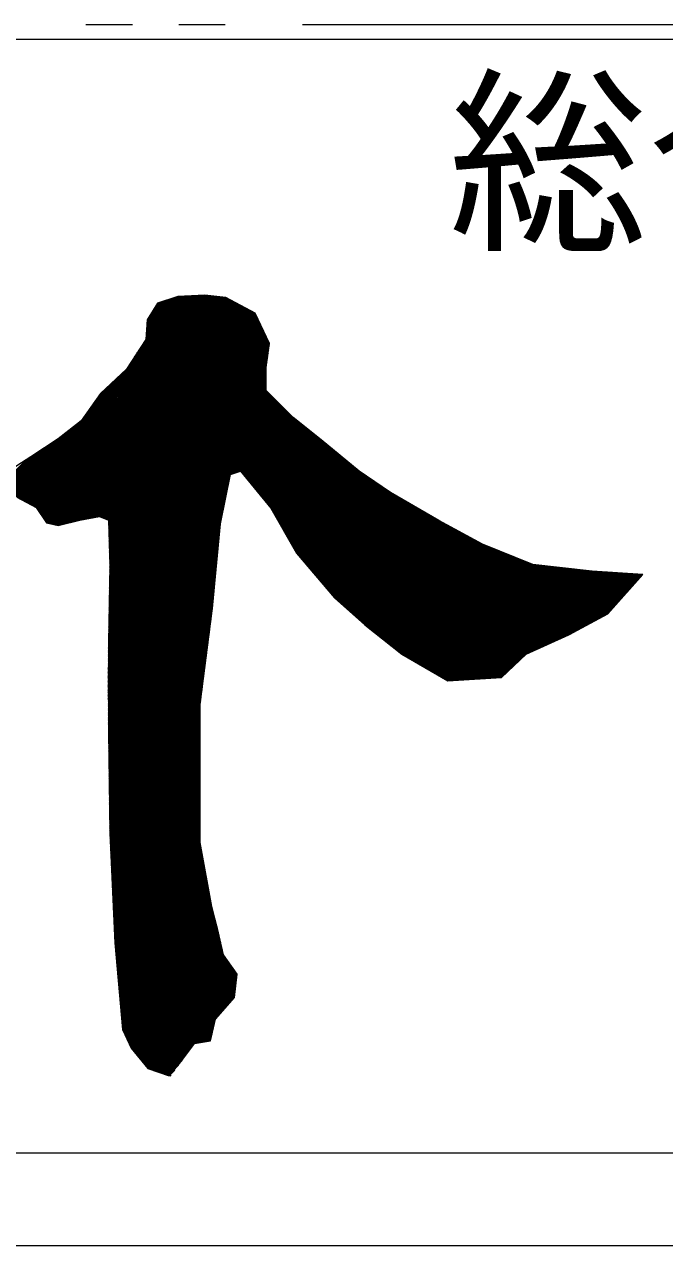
# Model space of a CAD drawing. Units: millimetres at full size. Extents: x -22551 to 92397, y -19340 to 14894.
# Drawn here: x 78300 to 78880, y -19340 to -18235 of the extents above; entities that cross this region are included whole.
import ezdxf
from ezdxf.enums import TextEntityAlignment as Align

# ---------------------------------------------------------------- set-up
doc = ezdxf.new("R2010")
doc.units = ezdxf.units.MM
doc.header["$LTSCALE"] = 70
doc.linetypes.add('DOUBLE_CHAIN1', pattern=[8.8, 5, -1, 0.6, -0.6, 0.6, -1])
doc.layers.add('2-0_通芯', color=7, linetype='Continuous', lineweight=15)
doc.layers.add('8-0_9-1', color=7, linetype='Continuous', lineweight=15)
doc.styles.add('ＭＳ 明朝', font='')
doc.styles.get('ＭＳ 明朝').set_extended_font_data('MS Mincho')

msp = doc.modelspace()

# ---------------------------------------------------------------- linework, layer by layer
at = {"layer": '2-0_通芯', "linetype": 'DOUBLE_CHAIN1'}
msp.add_line((75471.52, -18235.23), (92121.52, -18235.23), dxfattribs=at)
at = {"layer": '8-0_9-1'}
for p, q in [((44756.56, -18248.46), (92312.86, -18248.46)), ((78285.25, -18660.69), (78465.33, -18480.61)), ((78286.14, -18660.96), (78466.38, -18480.72)), ((78287.03, -18661.23), (78467.43, -18480.83)), ((78287.92, -18661.5), (78468.49, -18480.94)), ((78288.82, -18661.77), (78469.54, -18481.05)), ((78289.71, -18662.04), (78470.59, -18481.16)), ((78290.6, -18662.32), (78471.64, -18481.27)), ((78291.49, -18662.59), (78472.7, -18481.38)), ((78292.39, -18662.86), (78473.75, -18481.49)), ((78293.2, -18663.21), (78474.8, -18481.6)), ((78293.96, -18663.61), (78475.86, -18481.72)), ((78294.72, -18664.02), (78476.91, -18481.83)), ((78295.48, -18664.42), (78477.96, -18481.94)), ((78296.24, -18664.83), (78479.02, -18482.05)), ((78297, -18665.23), (78480.07, -18482.16)), ((78297.76, -18665.64), (78481.12, -18482.27)), ((78298.52, -18666.04), (78482.18, -18482.38)), ((78299.28, -18666.45), (78482.98, -18482.74)), ((78300.04, -18666.85), (78483.74, -18483.15)), ((78300.79, -18667.26), (78484.49, -18483.56)), ((78301.55, -18667.66), (78485.25, -18483.97)), ((78302.31, -18668.07), (78486.01, -18484.37)), ((78303.07, -18668.47), (78486.76, -18484.78)), ((78303.83, -18668.88), (78487.52, -18485.19)), ((78304.59, -18669.28), (78488.28, -18485.6)), ((78305.35, -18669.69), (78489.03, -18486)), ((78306.11, -18670.09), (78489.79, -18486.41)), ((78306.87, -18670.5), (78490.55, -18486.82)), ((78307.63, -18670.9), (78491.3, -18487.23)), ((78308.39, -18671.31), (78492.06, -18487.63)), ((78309.15, -18671.71), (78492.82, -18488.04)), ((78309.91, -18672.12), (78493.57, -18488.45)), ((78310.53, -18672.65), (78494.33, -18488.86)), ((78311, -18673.35), (78495.09, -18489.26)), ((78311.46, -18674.05), (78495.84, -18489.67)), ((78311.93, -18674.75), (78496.6, -18490.08)), ((78312.39, -18675.45), (78497.36, -18490.49)), ((78352.38, -18592.39), (78464.27, -18480.5)), ((78355.29, -18588.31), (78463.22, -18480.38)), ((78358.2, -18584.24), (78462.03, -18480.41)), ((78361.11, -18580.16), (78460.81, -18480.46)), ((78364.02, -18576.09), (78459.6, -18480.51)), ((78392.99, -18545.95), (78458.38, -18480.56)), ((78395.18, -18542.61), (78457.17, -18480.61)), ((78397.36, -18539.26), (78455.95, -18480.66)), ((78399.54, -18535.91), (78454.74, -18480.71)), ((78401.72, -18532.57), (78453.52, -18480.76)), ((78403.91, -18529.22), (78452.31, -18480.82)), ((78406.09, -18525.87), (78451.1, -18480.87)), ((78408.27, -18522.52), (78449.88, -18480.92)), ((78409.78, -18519.85), (78448.67, -18480.97)), ((78409.87, -18518.6), (78447.45, -18481.02)), ((78409.95, -18517.35), (78446.24, -18481.07)), ((78410.03, -18516.11), (78445.02, -18481.12)), ((78410.12, -18514.86), (78443.81, -18481.17)), ((78410.2, -18513.61), (78442.59, -18481.22)), ((78410.28, -18512.37), (78441.38, -18481.27)), ((78410.37, -18511.12), (78440.16, -18481.32)), ((78410.45, -18509.87), (78438.95, -18481.37)), ((78410.53, -18508.62), (78437.31, -18481.85)), ((78410.62, -18507.38), (78435.57, -18482.42)), ((78410.7, -18506.13), (78433.83, -18483)), ((78410.78, -18504.88), (78432.09, -18483.58)), ((78410.87, -18503.63), (78430.34, -18484.16)), ((78411.4, -18501.94), (78428.6, -18484.73)), ((78413.26, -18498.91), (78426.86, -18485.31)), ((78415.12, -18495.89), (78425.12, -18485.89)), ((78416.98, -18492.86), (78423.38, -18486.47)), ((78418.85, -18489.83), (78421.63, -18487.04)), ((78312.86, -18676.15), (78498.11, -18490.89)), ((78313.32, -18676.85), (78498.87, -18491.3)), ((78313.79, -18677.54), (78499.63, -18491.71)), ((78314.26, -18678.24), (78500.38, -18492.12)), ((78314.72, -18678.94), (78501.14, -18492.52)), ((78315.19, -18679.64), (78501.9, -18492.93)), ((78315.65, -18680.34), (78502.65, -18493.34)), ((78316.12, -18681.04), (78503.41, -18493.75)), ((78316.58, -18681.74), (78504.17, -18494.15)), ((78317.05, -18682.43), (78504.92, -18494.56)), ((78317.52, -18683.13), (78505.68, -18494.97)), ((78317.98, -18683.83), (78506.44, -18495.38)), ((78318.45, -18684.53), (78507.19, -18495.78)), ((78318.91, -18685.23), (78507.95, -18496.19)), ((78319.38, -18685.93), (78508.71, -18496.6)), ((78320.02, -18686.45), (78509.09, -18497.38)), ((78320.97, -18686.66), (78509.47, -18498.16)), ((78321.92, -18686.87), (78509.85, -18498.95)), ((78322.88, -18687.08), (78510.23, -18499.74)), ((78323.83, -18687.3), (78510.6, -18500.52)), ((78324.78, -18687.51), (78510.98, -18501.31)), ((78325.73, -18687.72), (78511.36, -18502.09)), ((78326.69, -18687.93), (78511.74, -18502.88)), ((78327.64, -18688.14), (78512.12, -18503.66)), ((78328.59, -18688.35), (78512.5, -18504.45)), ((78329.54, -18688.57), (78512.87, -18505.24)), ((78330.67, -18688.6), (78513.25, -18506.02)), ((78332.19, -18688.25), (78513.63, -18506.81)), ((78333.72, -18687.89), (78514.01, -18507.59)), ((78335.24, -18687.53), (78514.39, -18508.38)), ((78336.76, -18687.17), (78514.77, -18509.17)), ((78338.28, -18686.81), (78515.14, -18509.95)), ((78339.81, -18686.45), (78515.52, -18510.74)), ((78341.33, -18686.1), (78515.9, -18511.52)), ((78342.85, -18685.74), (78516.28, -18512.31)), ((78344.37, -18685.38), (78516.66, -18513.09)), ((78345.9, -18685.02), (78517.04, -18513.88)), ((78347.42, -18684.66), (78517.42, -18514.67)), ((78348.94, -18684.3), (78517.79, -18515.45)), ((78350.45, -18683.96), (78518.17, -18516.24)), ((78351.9, -18683.67), (78518.55, -18517.02)), ((78353.36, -18683.38), (78518.93, -18517.81)), ((78354.81, -18683.09), (78519.31, -18518.59)), ((78356.27, -18682.8), (78519.69, -18519.38)), ((78357.72, -18682.51), (78520.06, -18520.17)), ((78359.18, -18682.22), (78520.44, -18520.95)), ((78360.63, -18681.93), (78520.82, -18521.74)), ((78362.09, -18681.63), (78521.2, -18522.52)), ((78363.54, -18681.34), (78521.58, -18523.31)), ((78365, -18681.05), (78521.89, -18524.17)), ((78366.45, -18680.76), (78521.69, -18525.52)), ((78367.79, -18680.59), (78521.5, -18526.88)), ((78368.61, -18680.94), (78521.3, -18528.24)), ((78369.42, -18681.29), (78521.11, -18529.6)), ((78370.24, -18681.64), (78520.91, -18530.96)), ((78371.05, -18681.99), (78520.72, -18532.32)), ((78371.87, -18682.33), (78520.53, -18533.67)), ((78372.68, -18682.68), (78520.33, -18535.03)), ((78373.5, -18683.03), (78520.14, -18536.39)), ((78374.31, -18683.38), (78519.94, -18537.75)), ((78375.13, -18683.73), (78519.75, -18539.11)), ((78375.84, -18684.19), (78519.56, -18540.46)), ((78375.87, -18685.32), (78519.36, -18541.82)), ((78375.9, -18686.45), (78519.17, -18543.18)), ((78375.93, -18687.58), (78518.97, -18544.54)), ((78366.93, -18572.01), (78383.84, -18555.1)), ((78375.96, -18688.71), (78518.86, -18545.81)), ((78376, -18689.85), (78518.86, -18546.98)), ((78376.03, -18690.98), (78518.86, -18548.14)), ((78376.06, -18692.11), (78518.86, -18549.31)), ((78376.09, -18693.24), (78518.86, -18550.47)), ((78376.13, -18694.37), (78518.86, -18551.63)), ((78376.16, -18695.51), (78518.86, -18552.8)), ((78376.19, -18696.64), (78518.86, -18553.96)), ((78376.22, -18697.77), (78518.86, -18555.13)), ((78376.26, -18698.9), (78518.86, -18556.29)), ((78376.29, -18700.03), (78518.86, -18557.46)), ((78376.32, -18701.16), (78518.86, -18558.62)), ((78376.35, -18702.3), (78518.86, -18559.78)), ((78376.38, -18703.43), (78518.86, -18560.95)), ((78376.42, -18704.56), (78518.86, -18562.11)), ((78376.45, -18705.69), (78518.86, -18563.28)), ((78376.48, -18706.82), (78518.86, -18564.44)), ((78376.51, -18707.95), (78518.86, -18565.6)), ((78376.55, -18709.09), (78518.94, -18566.69)), ((78376.58, -18710.22), (78519.52, -18567.27)), ((78376.61, -18711.35), (78520.11, -18567.86)), ((78376.64, -18712.48), (78520.69, -18568.44)), ((78376.68, -18713.61), (78521.27, -18569.02)), ((78376.71, -18714.75), (78521.85, -18569.6)), ((78376.74, -18715.88), (78522.43, -18570.18)), ((78376.77, -18717.01), (78523.02, -18570.77)), ((78376.81, -18718.14), (78523.6, -18571.35)), ((78376.84, -18719.27), (78524.18, -18571.93)), ((78376.87, -18720.41), (78524.76, -18572.51)), ((78376.88, -18732.03), (78530.58, -18578.33)), ((78376.9, -18721.54), (78525.34, -18573.1)), ((78376.9, -18730.85), (78530, -18577.75)), ((78376.92, -18729.67), (78529.42, -18577.17)), ((78376.93, -18722.67), (78525.93, -18573.68)), ((78376.94, -18728.48), (78528.84, -18576.59)), ((78376.96, -18727.3), (78528.25, -18576.01)), ((78376.97, -18723.8), (78526.51, -18574.26)), ((78376.98, -18726.11), (78527.67, -18575.42)), ((78377, -18724.93), (78527.09, -18574.84)), ((78376.55, -18752.16), (78540.48, -18588.23)), ((78376.57, -18750.98), (78539.9, -18587.65)), ((78376.59, -18749.79), (78539.31, -18587.07)), ((78376.61, -18748.61), (78538.73, -18586.48)), ((78376.63, -18747.42), (78538.15, -18585.9)), ((78376.65, -18746.24), (78537.57, -18585.32)), ((78376.67, -18745.06), (78536.99, -18584.74)), ((78376.69, -18743.87), (78536.4, -18584.16)), ((78376.71, -18742.69), (78535.82, -18583.57)), ((78376.73, -18741.51), (78535.24, -18582.99)), ((78376.74, -18740.32), (78534.66, -18582.41)), ((78376.76, -18739.14), (78534.08, -18581.83)), ((78376.78, -18737.95), (78533.49, -18581.24)), ((78376.8, -18736.77), (78532.91, -18580.66)), ((78376.82, -18735.59), (78532.33, -18580.08)), ((78376.84, -18734.4), (78531.75, -18579.5)), ((78376.86, -18733.22), (78531.16, -18578.92)), ((78487.53, -18642.34), (78541.06, -18588.81)), ((78489.28, -18641.76), (78541.64, -18589.39)), ((78283.46, -18660.14), (78344.01, -18599.59)), ((78284.35, -18660.41), (78349.25, -18595.52)), ((78491.03, -18641.17), (78542.22, -18589.98)), ((78492.77, -18640.59), (78542.81, -18590.56)), ((78494.52, -18640.01), (78543.41, -18591.12)), ((78495.75, -18639.94), (78544.05, -18591.64)), ((78496.27, -18640.58), (78544.7, -18592.16)), ((78496.8, -18641.23), (78545.35, -18592.67)), ((78497.32, -18641.87), (78545.99, -18593.19)), ((78497.84, -18642.51), (78546.64, -18593.71)), ((78498.37, -18643.15), (78547.29, -18594.23)), ((78498.89, -18643.79), (78547.94, -18594.74)), ((78499.42, -18644.43), (78548.58, -18595.26)), ((78499.94, -18645.07), (78549.23, -18595.78)), ((78500.46, -18645.71), (78549.88, -18596.3)), ((78500.99, -18646.35), (78550.52, -18596.81)), ((78501.51, -18646.99), (78551.17, -18597.33)), ((78502.04, -18647.63), (78551.82, -18597.85)), ((78502.56, -18648.27), (78552.46, -18598.37)), ((78503.08, -18648.91), (78553.11, -18598.88)), ((78503.61, -18649.55), (78553.76, -18599.4)), ((78504.13, -18650.19), (78554.4, -18599.92)), ((78504.65, -18650.83), (78555.05, -18600.43)), ((78505.18, -18651.47), (78555.7, -18600.95)), ((78280.78, -18659.33), (78328.93, -18611.18)), ((78281.68, -18659.6), (78333.54, -18607.74)), ((78282.57, -18659.87), (78338.77, -18603.67)), ((78505.7, -18652.11), (78556.34, -18601.47)), ((78506.23, -18652.75), (78556.99, -18601.99)), ((78506.75, -18653.39), (78557.64, -18602.5)), ((78507.27, -18654.03), (78558.28, -18603.02)), ((78507.8, -18654.67), (78558.93, -18603.54)), ((78508.32, -18655.31), (78559.58, -18604.06)), ((78508.85, -18655.95), (78560.22, -18604.57)), ((78509.37, -18656.59), (78560.87, -18605.09)), ((78509.89, -18657.23), (78561.52, -18605.61)), ((78510.42, -18657.87), (78562.16, -18606.13)), ((78510.94, -18658.51), (78562.81, -18606.64)), ((78511.46, -18659.15), (78563.46, -18607.16)), ((78511.99, -18659.79), (78564.1, -18607.68)), ((78512.51, -18660.43), (78564.75, -18608.2)), ((78513.04, -18661.07), (78565.4, -18608.71)), ((78513.56, -18661.71), (78566.04, -18609.23)), ((78514.08, -18662.36), (78566.69, -18609.75)), ((78514.61, -18663), (78567.34, -18610.27)), ((78515.13, -18663.64), (78567.98, -18610.78)), ((78515.66, -18664.28), (78568.63, -18611.3)), ((78516.18, -18664.92), (78569.27, -18611.83)), ((78276.32, -18657.97), (78311.47, -18622.82)), ((78277.21, -18658.24), (78314.96, -18620.49)), ((78278.11, -18658.51), (78318.46, -18618.16)), ((78279, -18658.78), (78321.95, -18615.83)), ((78279.89, -18659.06), (78325.44, -18613.51)), ((78516.7, -18665.56), (78569.91, -18612.35)), ((78517.23, -18666.2), (78570.55, -18612.88)), ((78517.75, -18666.84), (78571.18, -18613.4)), ((78518.28, -18667.48), (78571.82, -18613.93)), ((78518.8, -18668.12), (78572.46, -18614.46)), ((78519.32, -18668.76), (78573.1, -18614.98)), ((78519.85, -18669.4), (78573.74, -18615.51)), ((78520.37, -18670.04), (78574.38, -18616.03)), ((78520.89, -18670.68), (78575.02, -18616.56)), ((78521.42, -18671.32), (78575.65, -18617.08)), ((78521.94, -18671.96), (78576.29, -18617.61)), ((78522.47, -18672.6), (78576.93, -18618.14)), ((78522.98, -18673.25), (78577.57, -18618.66)), ((78523.4, -18673.99), (78578.21, -18619.19)), ((78523.83, -18674.73), (78578.85, -18619.71)), ((78524.25, -18675.47), (78579.48, -18620.24)), ((78524.68, -18676.21), (78580.12, -18620.76)), ((78525.1, -18676.95), (78580.76, -18621.29)), ((78525.53, -18677.69), (78581.4, -18621.82)), ((78525.95, -18678.43), (78582.04, -18622.34)), ((78526.38, -18679.17), (78582.68, -18622.87)), ((78273.64, -18657.15), (78301.43, -18629.36)), ((78274.54, -18657.43), (78304.59, -18627.37)), ((78275.43, -18657.7), (78307.98, -18625.15)), ((78526.8, -18679.91), (78583.31, -18623.39)), ((78527.23, -18680.64), (78583.95, -18623.92)), ((78527.65, -18681.38), (78584.59, -18624.45)), ((78528.08, -18682.12), (78585.23, -18624.97)), ((78528.5, -18682.86), (78585.87, -18625.5)), ((78528.93, -18683.6), (78586.51, -18626.02)), ((78529.35, -18684.34), (78587.15, -18626.55)), ((78529.78, -18685.08), (78587.78, -18627.07)), ((78530.2, -18685.82), (78588.42, -18627.6)), ((78530.63, -18686.56), (78589.06, -18628.13)), ((78531.05, -18687.3), (78589.7, -18628.65)), ((78531.48, -18688.04), (78590.34, -18629.18)), ((78531.9, -18688.78), (78590.98, -18629.7)), ((78532.33, -18689.51), (78591.61, -18630.23)), ((78532.75, -18690.25), (78592.25, -18630.75)), ((78533.18, -18690.99), (78592.89, -18631.28)), ((78533.6, -18691.73), (78593.53, -18631.81)), ((78534.03, -18692.47), (78594.17, -18632.33)), ((78534.45, -18693.21), (78594.81, -18632.86)), ((78534.88, -18693.95), (78595.44, -18633.38)), ((78535.3, -18694.69), (78596.08, -18633.91)), ((78376.51, -18754.53), (78485.9, -18645.14)), ((78376.53, -18753.34), (78486.2, -18643.67)), ((78535.73, -18695.43), (78596.72, -18634.43)), ((78536.15, -18696.17), (78597.36, -18634.96)), ((78536.58, -18696.91), (78598, -18635.49)), ((78537, -18697.65), (78598.64, -18636.01)), ((78537.43, -18698.38), (78599.28, -18636.54)), ((78537.85, -18699.12), (78599.91, -18637.06)), ((78538.28, -18699.86), (78600.55, -18637.59)), ((78538.7, -18700.6), (78601.19, -18638.11)), ((78539.13, -18701.34), (78601.83, -18638.64)), ((78539.55, -18702.08), (78602.47, -18639.17)), ((78539.98, -18702.82), (78603.11, -18639.69)), ((78540.4, -18703.56), (78603.8, -18640.16)), ((78540.83, -18704.3), (78604.49, -18640.63)), ((78541.25, -18705.04), (78605.19, -18641.1)), ((78541.68, -18705.78), (78605.88, -18641.57)), ((78542.1, -18706.52), (78606.58, -18642.04)), ((78542.53, -18707.25), (78607.27, -18642.51)), ((78542.95, -18707.99), (78607.96, -18642.98)), ((78543.38, -18708.73), (78608.66, -18643.46)), ((78543.8, -18709.47), (78609.35, -18643.93)), ((78544.23, -18710.21), (78610.04, -18644.4)), ((78544.65, -18710.95), (78610.74, -18644.87)), ((78376.37, -18762.82), (78483.8, -18655.38)), ((78376.39, -18761.63), (78484.1, -18653.92)), ((78376.41, -18760.45), (78484.4, -18652.45)), ((78376.43, -18759.26), (78484.7, -18650.99)), ((78376.45, -18758.08), (78485, -18649.53)), ((78376.47, -18756.9), (78485.3, -18648.06)), ((78376.49, -18755.71), (78485.6, -18646.6)), ((78545.08, -18711.69), (78611.43, -18645.34)), ((78545.5, -18712.43), (78612.12, -18645.81)), ((78545.93, -18713.17), (78612.82, -18646.28)), ((78546.38, -18713.88), (78613.51, -18646.75)), ((78546.91, -18714.51), (78614.2, -18647.22)), ((78547.45, -18715.14), (78614.9, -18647.69)), ((78547.98, -18715.77), (78615.59, -18648.16)), ((78548.52, -18716.4), (78616.29, -18648.63)), ((78549.05, -18717.03), (78616.98, -18649.1)), ((78549.59, -18717.66), (78617.67, -18649.57)), ((78550.12, -18718.29), (78618.37, -18650.04)), ((78550.66, -18718.92), (78619.06, -18650.51)), ((78551.19, -18719.55), (78619.75, -18650.99)), ((78551.73, -18720.18), (78620.45, -18651.46)), ((78552.26, -18720.81), (78621.14, -18651.93)), ((78552.8, -18721.43), (78621.83, -18652.4)), ((78553.33, -18722.06), (78622.53, -18652.87)), ((78553.87, -18722.69), (78623.22, -18653.34)), ((78554.4, -18723.32), (78623.91, -18653.81)), ((78554.94, -18723.95), (78624.61, -18654.28)), ((78555.47, -18724.58), (78625.3, -18654.75)), ((78556.01, -18725.21), (78626, -18655.22)), ((78556.54, -18725.84), (78626.69, -18655.69)), ((78557.08, -18726.47), (78627.38, -18656.16)), ((78376.21, -18772.29), (78481.41, -18667.09)), ((78376.23, -18771.1), (78481.71, -18665.63)), ((78376.25, -18769.92), (78482.01, -18664.16)), ((78376.27, -18768.74), (78482.31, -18662.7)), ((78376.29, -18767.55), (78482.61, -18661.24)), ((78376.31, -18766.37), (78482.91, -18659.77)), ((78376.33, -18765.18), (78483.21, -18658.31)), ((78376.35, -18764), (78483.51, -18656.85)), ((78557.61, -18727.1), (78628.08, -18656.63)), ((78558.15, -18727.73), (78628.77, -18657.1)), ((78558.68, -18728.36), (78629.46, -18657.57)), ((78559.22, -18728.99), (78630.16, -18658.04)), ((78559.75, -18729.62), (78630.85, -18658.51)), ((78560.28, -18730.24), (78631.55, -18658.98)), ((78560.82, -18730.87), (78632.28, -18659.41)), ((78561.35, -18731.5), (78633.02, -18659.84)), ((78561.89, -18732.13), (78633.76, -18660.27)), ((78562.42, -18732.76), (78634.49, -18660.69)), ((78562.96, -18733.39), (78635.23, -18661.12)), ((78563.49, -18734.02), (78635.96, -18661.55)), ((78564.03, -18734.65), (78636.7, -18661.98)), ((78564.56, -18735.28), (78637.44, -18662.41)), ((78565.1, -18735.91), (78638.17, -18662.83)), ((78565.63, -18736.54), (78638.91, -18663.26)), ((78566.17, -18737.17), (78639.64, -18663.69)), ((78566.7, -18737.8), (78640.38, -18664.12)), ((78567.24, -18738.43), (78641.12, -18664.55)), ((78567.77, -18739.05), (78641.85, -18664.97)), ((78568.31, -18739.68), (78642.59, -18665.4)), ((78568.84, -18740.31), (78643.33, -18665.83)), ((78569.38, -18740.94), (78644.06, -18666.26)), ((78569.91, -18741.57), (78644.8, -18666.69)), ((78570.45, -18742.2), (78645.53, -18667.11)), ((78376.07, -18780.57), (78479.31, -18677.33)), ((78376.09, -18779.39), (78479.61, -18675.87)), ((78376.11, -18778.21), (78479.91, -18674.41)), ((78376.13, -18777.02), (78480.21, -18672.94)), ((78376.15, -18775.84), (78480.51, -18671.48)), ((78376.17, -18774.65), (78480.81, -18670.02)), ((78376.19, -18773.47), (78481.11, -18668.55)), ((78570.98, -18742.83), (78646.27, -18667.54)), ((78571.52, -18743.46), (78647.01, -18667.97)), ((78572.05, -18744.09), (78647.74, -18668.4)), ((78572.59, -18744.72), (78648.48, -18668.83)), ((78573.12, -18745.35), (78649.21, -18669.25)), ((78573.66, -18745.98), (78649.95, -18669.68)), ((78574.19, -18746.61), (78650.69, -18670.11)), ((78574.73, -18747.24), (78651.42, -18670.54)), ((78575.26, -18747.86), (78652.16, -18670.97)), ((78575.8, -18748.49), (78652.9, -18671.4)), ((78576.33, -18749.12), (78653.63, -18671.82)), ((78576.87, -18749.75), (78654.37, -18672.25)), ((78577.4, -18750.38), (78655.1, -18672.68)), ((78577.94, -18751.01), (78655.84, -18673.11)), ((78578.47, -18751.64), (78656.58, -18673.54)), ((78579.01, -18752.27), (78657.31, -18673.96)), ((78579.54, -18752.9), (78658.05, -18674.39)), ((78580.08, -18753.53), (78658.78, -18674.82)), ((78580.61, -18754.16), (78659.52, -18675.25)), ((78581.2, -18754.73), (78660.26, -18675.68)), ((78581.82, -18755.28), (78660.99, -18676.1)), ((78582.44, -18755.82), (78661.73, -18676.53)), ((78583.05, -18756.37), (78662.47, -18676.96)), ((78583.67, -18756.92), (78663.2, -18677.39)), ((78584.29, -18757.47), (78663.94, -18677.82)), ((78584.9, -18758.02), (78664.67, -18678.24)), ((78375.92, -18790.05), (78477.13, -18688.84)), ((78375.94, -18788.86), (78477.24, -18687.55)), ((78375.96, -18787.68), (78477.52, -18686.12)), ((78375.98, -18786.49), (78477.82, -18684.65)), ((78376, -18785.31), (78478.12, -18683.19)), ((78376.01, -18784.13), (78478.42, -18681.73)), ((78376.03, -18782.94), (78478.72, -18680.26)), ((78376.05, -18781.76), (78479.01, -18678.8)), ((78585.52, -18758.56), (78665.41, -18678.67)), ((78586.13, -18759.11), (78666.15, -18679.1)), ((78586.75, -18759.66), (78666.88, -18679.53)), ((78587.37, -18760.21), (78667.62, -18679.96)), ((78587.98, -18760.75), (78668.36, -18680.38)), ((78588.6, -18761.3), (78669.09, -18680.81)), ((78589.22, -18761.85), (78669.83, -18681.24)), ((78589.83, -18762.4), (78670.56, -18681.67)), ((78590.45, -18762.95), (78671.3, -18682.1)), ((78591.07, -18763.49), (78672.04, -18682.52)), ((78591.68, -18764.04), (78672.77, -18682.95)), ((78592.3, -18764.59), (78673.51, -18683.38)), ((78592.91, -18765.14), (78674.24, -18683.81)), ((78593.53, -18765.68), (78674.98, -18684.24)), ((78594.15, -18766.23), (78675.73, -18684.65)), ((78594.76, -18766.78), (78676.49, -18685.05)), ((78595.38, -18767.33), (78677.25, -18685.46)), ((78596, -18767.88), (78678, -18685.87)), ((78596.61, -18768.42), (78678.76, -18686.28)), ((78597.23, -18768.97), (78679.52, -18686.68)), ((78597.85, -18769.52), (78680.27, -18687.09)), ((78598.46, -18770.07), (78681.03, -18687.5)), ((78599.08, -18770.62), (78681.79, -18687.91)), ((78599.69, -18771.16), (78682.54, -18688.31)), ((78600.31, -18771.71), (78683.3, -18688.72)), ((78600.93, -18772.26), (78684.06, -18689.13)), ((78375.74, -18800.7), (78476.05, -18700.39)), ((78375.76, -18799.52), (78476.17, -18699.11)), ((78375.78, -18798.33), (78476.29, -18697.83)), ((78375.8, -18797.15), (78476.41, -18696.54)), ((78375.82, -18795.97), (78476.53, -18695.26)), ((78375.84, -18794.78), (78476.65, -18693.97)), ((78375.86, -18793.6), (78476.77, -18692.69)), ((78375.88, -18792.41), (78476.89, -18691.41)), ((78375.9, -18791.23), (78477.01, -18690.12)), ((78601.54, -18772.81), (78684.81, -18689.54)), ((78602.16, -18773.35), (78685.57, -18689.94)), ((78602.78, -18773.9), (78686.33, -18690.35)), ((78603.39, -18774.45), (78687.08, -18690.76)), ((78604.01, -18775), (78687.84, -18691.17)), ((78604.62, -18775.55), (78688.6, -18691.57)), ((78605.24, -18776.09), (78689.35, -18691.98)), ((78605.86, -18776.64), (78690.11, -18692.39)), ((78606.47, -18777.19), (78690.87, -18692.8)), ((78607.09, -18777.74), (78691.62, -18693.2)), ((78607.71, -18778.29), (78692.38, -18693.61)), ((78608.33, -18778.82), (78693.14, -18694.02)), ((78608.98, -18779.34), (78693.89, -18694.43)), ((78609.63, -18779.85), (78694.65, -18694.83)), ((78610.29, -18780.36), (78695.41, -18695.24)), ((78610.94, -18780.88), (78696.16, -18695.65)), ((78611.59, -18781.39), (78696.92, -18696.06)), ((78612.24, -18781.9), (78697.68, -18696.46)), ((78612.89, -18782.42), (78698.43, -18696.87)), ((78613.54, -18782.93), (78699.19, -18697.28)), ((78614.19, -18783.44), (78699.95, -18697.69)), ((78614.84, -18783.95), (78700.7, -18698.09)), ((78615.49, -18784.47), (78701.46, -18698.5)), ((78616.15, -18784.98), (78702.22, -18698.91)), ((78616.8, -18785.49), (78702.98, -18699.32)), ((78617.45, -18786.01), (78703.73, -18699.72)), ((78618.1, -18786.52), (78704.49, -18700.13)), ((78375.58, -18810.17), (78475.09, -18710.67)), ((78375.6, -18808.99), (78475.21, -18709.38)), ((78375.62, -18807.8), (78475.33, -18708.1)), ((78375.64, -18806.62), (78475.45, -18706.81)), ((78375.66, -18805.44), (78475.57, -18705.53)), ((78375.68, -18804.25), (78475.69, -18704.25)), ((78375.7, -18803.07), (78475.81, -18702.96)), ((78375.72, -18801.88), (78475.93, -18701.68)), ((78618.75, -18787.03), (78705.25, -18700.54)), ((78619.4, -18787.55), (78706, -18700.95)), ((78620.05, -18788.06), (78706.76, -18701.35)), ((78620.7, -18788.57), (78707.52, -18701.76)), ((78621.36, -18789.08), (78708.27, -18702.17)), ((78622.01, -18789.6), (78709.03, -18702.57)), ((78622.66, -18790.11), (78709.79, -18702.98)), ((78623.31, -18790.62), (78710.54, -18703.39)), ((78623.96, -18791.14), (78711.3, -18703.8)), ((78624.61, -18791.65), (78712.06, -18704.2)), ((78625.26, -18792.16), (78712.81, -18704.61)), ((78625.91, -18792.68), (78713.57, -18705.02)), ((78626.56, -18793.19), (78714.33, -18705.43)), ((78627.22, -18793.7), (78715.12, -18705.8)), ((78627.87, -18794.21), (78715.95, -18706.13)), ((78628.52, -18794.73), (78716.78, -18706.46)), ((78629.17, -18795.24), (78717.62, -18706.79)), ((78629.82, -18795.75), (78718.45, -18707.13)), ((78630.47, -18796.27), (78719.28, -18707.46)), ((78631.12, -18796.78), (78720.11, -18707.79)), ((78631.77, -18797.29), (78720.94, -18708.13)), ((78632.42, -18797.81), (78721.77, -18708.46)), ((78633.08, -18798.32), (78722.6, -18708.79)), ((78633.73, -18798.83), (78723.44, -18709.12)), ((78634.38, -18799.35), (78724.27, -18709.46)), ((78635.03, -18799.86), (78725.1, -18709.79)), ((78635.68, -18800.37), (78725.93, -18710.12)), ((78636.33, -18800.88), (78726.76, -18710.45)), ((78636.98, -18801.4), (78727.59, -18710.79)), ((78637.63, -18801.91), (78728.43, -18711.12)), ((78638.29, -18802.42), (78729.26, -18711.45)), ((78375.4, -18820.83), (78474.01, -18722.22)), ((78375.42, -18819.64), (78474.13, -18720.94)), ((78375.44, -18818.46), (78474.25, -18719.65)), ((78375.46, -18817.28), (78474.37, -18718.37)), ((78375.48, -18816.09), (78474.49, -18717.09)), ((78375.5, -18814.91), (78474.61, -18715.8)), ((78375.52, -18813.72), (78474.73, -18714.52)), ((78375.54, -18812.54), (78474.85, -18713.23)), ((78375.56, -18811.36), (78474.97, -18711.95)), ((78638.94, -18802.94), (78730.09, -18711.78)), ((78639.59, -18803.45), (78730.92, -18712.12)), ((78640.24, -18803.96), (78731.75, -18712.45)), ((78640.89, -18804.48), (78732.58, -18712.78)), ((78641.54, -18804.99), (78733.41, -18713.11)), ((78642.26, -18805.43), (78734.25, -18713.45)), ((78643, -18805.86), (78735.08, -18713.78)), ((78643.73, -18806.29), (78735.91, -18714.11)), ((78644.47, -18806.72), (78736.74, -18714.44)), ((78645.2, -18807.15), (78737.57, -18714.78)), ((78645.93, -18807.58), (78738.4, -18715.11)), ((78646.67, -18808.01), (78739.24, -18715.44)), ((78647.4, -18808.44), (78740.07, -18715.78)), ((78648.14, -18808.87), (78740.9, -18716.11)), ((78648.87, -18809.3), (78741.73, -18716.44)), ((78649.61, -18809.73), (78742.56, -18716.77)), ((78650.34, -18810.16), (78743.39, -18717.11)), ((78651.07, -18810.59), (78744.23, -18717.44)), ((78651.81, -18811.02), (78745.06, -18717.77)), ((78652.54, -18811.45), (78745.89, -18718.1)), ((78653.28, -18811.88), (78746.72, -18718.44)), ((78654.01, -18812.31), (78747.55, -18718.77)), ((78654.75, -18812.74), (78748.38, -18719.1)), ((78655.48, -18813.17), (78749.21, -18719.43)), ((78656.21, -18813.6), (78750.05, -18719.77)), ((78656.95, -18814.03), (78750.88, -18720.1)), ((78657.68, -18814.46), (78751.71, -18720.43)), ((78658.42, -18814.89), (78752.54, -18720.76)), ((78659.15, -18815.32), (78753.37, -18721.1)), ((78659.89, -18815.75), (78754.2, -18721.43)), ((78660.62, -18816.18), (78755.04, -18721.76)), ((78661.35, -18816.61), (78755.87, -18722.1)), ((78662.09, -18817.04), (78756.7, -18722.43)), ((78375.26, -18829.12), (78473.17, -18731.21)), ((78375.27, -18830.28), (78473.05, -18732.49)), ((78375.28, -18827.93), (78473.29, -18729.93)), ((78375.3, -18826.75), (78473.41, -18728.64)), ((78375.32, -18825.56), (78473.53, -18727.36)), ((78375.34, -18824.38), (78473.65, -18726.07)), ((78375.36, -18823.2), (78473.77, -18724.79)), ((78375.38, -18822.01), (78473.89, -18723.51)), ((78662.82, -18817.47), (78757.53, -18722.76)), ((78663.56, -18817.9), (78758.36, -18723.09)), ((78664.29, -18818.33), (78759.19, -18723.43)), ((78665.03, -18818.76), (78760.02, -18723.76)), ((78665.76, -18819.19), (78760.98, -18723.96)), ((78666.5, -18819.62), (78762.03, -18724.08)), ((78667.23, -18820.05), (78763.08, -18724.2)), ((78667.96, -18820.48), (78764.12, -18724.32)), ((78668.7, -18820.91), (78765.17, -18724.44)), ((78669.43, -18821.34), (78766.21, -18724.56)), ((78670.17, -18821.77), (78767.26, -18724.67)), ((78670.9, -18822.2), (78768.3, -18724.79)), ((78671.64, -18822.63), (78769.35, -18724.91)), ((78672.37, -18823.06), (78770.4, -18725.03)), ((78673.1, -18823.49), (78771.44, -18725.15)), ((78673.84, -18823.91), (78772.49, -18725.27)), ((78674.57, -18824.34), (78773.53, -18725.38)), ((78675.31, -18824.77), (78774.58, -18725.5)), ((78676.04, -18825.2), (78775.63, -18725.62)), ((78676.78, -18825.63), (78776.67, -18725.74)), ((78677.51, -18826.06), (78777.72, -18725.86)), ((78678.24, -18826.49), (78778.76, -18725.98)), ((78678.98, -18826.92), (78779.81, -18726.09)), ((78679.71, -18827.35), (78780.85, -18726.21)), ((78680.45, -18827.78), (78781.9, -18726.33)), ((78681.18, -18828.21), (78782.95, -18726.45)), ((78681.92, -18828.64), (78783.99, -18726.57)), ((78682.65, -18829.07), (78785.04, -18726.69)), ((78683.48, -18829.41), (78786.08, -18726.81)), ((78684.72, -18829.33), (78787.13, -18726.92)), ((78685.97, -18829.25), (78788.17, -18727.04)), ((78687.21, -18829.17), (78789.22, -18727.16)), ((78688.45, -18829.1), (78790.27, -18727.28)), ((78689.69, -18829.02), (78791.31, -18727.4)), ((78690.93, -18828.94), (78792.36, -18727.51)), ((78692.17, -18828.86), (78793.4, -18727.63)), ((78693.42, -18828.78), (78794.45, -18727.75)), ((78694.66, -18828.71), (78795.49, -18727.87)), ((78695.9, -18828.63), (78796.54, -18727.99)), ((78697.14, -18828.55), (78797.59, -18728.11)), ((78698.38, -18828.47), (78798.63, -18728.23)), ((78699.63, -18828.4), (78799.68, -18728.34)), ((78700.87, -18828.32), (78800.72, -18728.46)), ((78702.11, -18828.24), (78801.77, -18728.58)), ((78703.35, -18828.16), (78802.82, -18728.7)), ((78704.59, -18828.09), (78803.86, -18728.82)), ((78705.83, -18828.01), (78804.91, -18728.94)), ((78707.08, -18827.93), (78805.95, -18729.05)), ((78708.32, -18827.85), (78807, -18729.17)), ((78709.56, -18827.78), (78808.04, -18729.29)), ((78710.8, -18827.7), (78809.09, -18729.41)), ((78712.04, -18827.62), (78810.14, -18729.53)), ((78713.29, -18827.54), (78811.18, -18729.65)), ((78714.53, -18827.47), (78812.23, -18729.76)), ((78715.77, -18827.39), (78813.27, -18729.88)), ((78717.01, -18827.31), (78814.33, -18729.99)), ((78718.25, -18827.23), (78815.42, -18730.07)), ((78719.49, -18827.16), (78816.51, -18730.14)), ((78720.74, -18827.08), (78817.6, -18730.21)), ((78721.98, -18827), (78818.69, -18730.28)), ((78723.22, -18826.92), (78819.78, -18730.36)), ((78724.46, -18826.84), (78820.88, -18730.43)), ((78725.7, -18826.77), (78821.97, -18730.5)), ((78726.94, -18826.69), (78823.06, -18730.58)), ((78728.19, -18826.61), (78824.15, -18730.65)), ((78729.43, -18826.53), (78825.24, -18730.72)), ((78730.67, -18826.46), (78826.33, -18730.79)), ((78731.91, -18826.38), (78827.42, -18730.87)), ((78754.48, -18804.98), (78828.52, -18730.94)), ((78756.59, -18804.03), (78829.61, -18731.01)), ((78758.69, -18803.09), (78830.7, -18731.09)), ((78760.8, -18802.15), (78831.79, -18731.16)), ((78762.91, -18801.21), (78832.88, -18731.23)), ((78765.01, -18800.26), (78833.97, -18731.3)), ((78767.12, -18799.32), (78835.06, -18731.38)), ((78769.23, -18798.38), (78836.16, -18731.45)), ((78771.33, -18797.44), (78837.25, -18731.52)), ((78773.44, -18796.49), (78838.34, -18731.59)), ((78775.55, -18795.55), (78839.43, -18731.67)), ((78777.65, -18794.61), (78840.52, -18731.74)), ((78779.76, -18793.67), (78841.61, -18731.81)), ((78781.87, -18792.72), (78842.7, -18731.89)), ((78783.97, -18791.78), (78843.8, -18731.96)), ((78786.08, -18790.84), (78844.89, -18732.03)), ((78788.19, -18789.9), (78845.98, -18732.1)), ((78790.29, -18788.95), (78847.07, -18732.18)), ((78792.4, -18788.01), (78848.16, -18732.25)), ((78794.86, -18786.72), (78849.25, -18732.32)), ((78797.4, -18785.34), (78850.34, -18732.39)), ((78799.95, -18783.95), (78851.44, -18732.47)), ((78802.5, -18782.57), (78852.53, -18732.54)), ((78805.04, -18781.19), (78853.62, -18732.61)), ((78807.59, -18779.81), (78854.71, -18732.69)), ((78810.14, -18778.42), (78855.8, -18732.76)), ((78812.68, -18777.04), (78856.89, -18732.83)), ((78815.23, -18775.66), (78857.98, -18732.9)), ((78817.78, -18774.28), (78859.08, -18732.98)), ((78375.28, -18831.43), (78472.93, -18733.78)), ((78375.3, -18832.58), (78472.81, -18735.06)), ((78375.31, -18833.73), (78472.69, -18736.35)), ((78375.33, -18834.87), (78472.57, -18737.63)), ((78375.34, -18836.02), (78472.45, -18738.91)), ((78375.36, -18837.17), (78472.33, -18740.2)), ((78375.37, -18838.32), (78472.21, -18741.48)), ((78375.38, -18839.47), (78472.09, -18742.77)), ((78375.4, -18840.62), (78471.97, -18744.05)), ((78820.32, -18772.89), (78856.77, -18736.45)), ((78375.41, -18841.77), (78471.85, -18745.33)), ((78375.43, -18842.92), (78471.73, -18746.62)), ((78375.44, -18844.07), (78471.61, -18747.9)), ((78375.46, -18845.22), (78471.49, -18749.19)), ((78375.47, -18846.37), (78471.37, -18750.47)), ((78375.49, -18847.52), (78471.25, -18751.75)), ((78375.5, -18848.67), (78471.13, -18753.04)), ((78375.52, -18849.82), (78471.01, -18754.32)), ((78375.53, -18850.97), (78470.89, -18755.61)), ((78822.87, -18771.51), (78847.75, -18746.63)), ((78375.54, -18852.12), (78470.77, -18756.89)), ((78375.56, -18853.27), (78470.65, -18758.17)), ((78375.57, -18854.42), (78470.53, -18759.46)), ((78375.59, -18855.57), (78470.41, -18760.74)), ((78375.6, -18856.72), (78470.29, -18762.03)), ((78375.62, -18857.87), (78470.17, -18763.31)), ((78375.63, -18859.02), (78470.01, -18764.64)), ((78375.65, -18860.17), (78469.84, -18765.97)), ((78825.42, -18770.13), (78838.72, -18756.82)), ((78375.66, -18861.32), (78469.67, -18767.31)), ((78375.68, -18862.47), (78469.5, -18768.64)), ((78375.69, -18863.62), (78469.33, -18769.98)), ((78375.7, -18864.76), (78469.16, -18771.31)), ((78375.72, -18865.91), (78468.99, -18772.65)), ((78375.73, -18867.06), (78468.81, -18773.98)), ((78375.75, -18868.21), (78468.64, -18775.32)), ((78375.76, -18869.36), (78468.47, -18776.65)), ((78827.96, -18768.75), (78829.7, -18767.01)), ((78375.78, -18870.51), (78468.3, -18777.99)), ((78375.79, -18871.66), (78468.13, -18779.32)), ((78375.81, -18872.81), (78467.96, -18780.66)), ((78375.82, -18873.96), (78467.79, -18781.99)), ((78375.84, -18875.11), (78467.62, -18783.33)), ((78375.85, -18876.26), (78467.45, -18784.66)), ((78375.86, -18877.41), (78467.28, -18786)), ((78375.88, -18878.56), (78467.11, -18787.33)), ((78375.89, -18879.71), (78466.94, -18788.67)), ((78375.91, -18880.86), (78466.77, -18790)), ((78375.92, -18882.01), (78466.59, -18791.34)), ((78375.94, -18883.16), (78466.42, -18792.67)), ((78375.95, -18884.31), (78466.25, -18794.01)), ((78375.97, -18885.46), (78466.08, -18795.34)), ((78375.98, -18886.61), (78465.91, -18796.68)), ((78376, -18887.76), (78465.74, -18798.01)), ((78376.01, -18888.91), (78465.57, -18799.35)), ((78376.02, -18890.06), (78465.4, -18800.68)), ((78376.04, -18891.21), (78465.23, -18802.02)), ((78376.05, -18892.36), (78465.06, -18803.35)), ((78376.07, -18893.51), (78464.89, -18804.69)), ((78376.08, -18894.66), (78464.72, -18806.02)), ((78376.1, -18895.8), (78464.55, -18807.36)), ((78376.11, -18896.95), (78464.37, -18808.69)), ((78376.13, -18898.1), (78464.2, -18810.03)), ((78376.14, -18899.25), (78464.03, -18811.36)), ((78376.16, -18900.4), (78463.86, -18812.7)), ((78376.17, -18901.55), (78463.69, -18814.03)), ((78376.18, -18902.7), (78463.52, -18815.37)), ((78376.2, -18903.85), (78463.35, -18816.7)), ((78376.21, -18905), (78463.18, -18818.04)), ((78376.23, -18906.15), (78463.01, -18819.37)), ((78376.24, -18907.3), (78462.84, -18820.71)), ((78376.26, -18908.45), (78462.67, -18822.04)), ((78376.27, -18909.6), (78462.5, -18823.38)), ((78376.29, -18910.75), (78462.33, -18824.71)), ((78376.3, -18911.9), (78462.16, -18826.05)), ((78376.32, -18913.05), (78461.98, -18827.38)), ((78376.33, -18914.2), (78461.81, -18828.72)), ((78376.34, -18915.35), (78461.64, -18830.05)), ((78376.36, -18916.5), (78461.47, -18831.39)), ((78376.37, -18917.65), (78461.3, -18832.72)), ((78376.39, -18918.8), (78461.13, -18834.06)), ((78376.4, -18919.95), (78460.96, -18835.39)), ((78376.42, -18921.1), (78460.79, -18836.72)), ((78376.43, -18922.25), (78460.62, -18838.06)), ((78376.45, -18923.4), (78460.45, -18839.39)), ((78376.46, -18924.55), (78460.28, -18840.73)), ((78376.48, -18925.7), (78460.11, -18842.06)), ((78376.49, -18926.84), (78459.94, -18843.4)), ((78376.5, -18927.99), (78459.76, -18844.73)), ((78376.52, -18929.14), (78459.59, -18846.07)), ((78376.53, -18930.29), (78459.42, -18847.4)), ((78376.55, -18931.44), (78459.25, -18848.74)), ((78376.56, -18932.59), (78459.08, -18850.07)), ((78376.58, -18933.74), (78459, -18851.32)), ((78376.59, -18934.89), (78459, -18852.49)), ((78376.61, -18936.04), (78459, -18853.65)), ((78376.62, -18937.19), (78459, -18854.81)), ((78376.64, -18938.34), (78459, -18855.98)), ((78376.65, -18939.49), (78459, -18857.14)), ((78376.67, -18940.64), (78459, -18858.31)), ((78376.68, -18941.79), (78459, -18859.47)), ((78376.69, -18942.94), (78459, -18860.64)), ((78376.71, -18944.09), (78459, -18861.8)), ((78376.72, -18945.24), (78459, -18862.96)), ((78376.74, -18946.39), (78459, -18864.13)), ((78376.75, -18947.54), (78459, -18865.29)), ((78376.77, -18948.69), (78459, -18866.46)), ((78376.78, -18949.84), (78459, -18867.62)), ((78376.8, -18950.99), (78459, -18868.78)), ((78376.81, -18952.14), (78459, -18869.95)), ((78376.83, -18953.29), (78459, -18871.11)), ((78376.84, -18954.44), (78459, -18872.28)), ((78376.85, -18955.59), (78459, -18873.44)), ((78376.87, -18956.73), (78459, -18874.61)), ((78376.88, -18957.89), (78459, -18875.77)), ((78376.9, -18959.03), (78459, -18876.93)), ((78376.91, -18960.18), (78459, -18878.1)), ((78376.93, -18961.33), (78459, -18879.26)), ((78376.94, -18962.48), (78459, -18880.43)), ((78376.96, -18963.63), (78459, -18881.59)), ((78376.97, -18964.78), (78459, -18882.76)), ((78376.99, -18965.93), (78459, -18883.92)), ((78377, -18967.08), (78459, -18885.08)), ((78377.05, -18968.2), (78459, -18886.25)), ((78377.1, -18969.31), (78459, -18887.41)), ((78377.15, -18970.42), (78459, -18888.58)), ((78377.21, -18971.53), (78459, -18889.74)), ((78377.26, -18972.64), (78459, -18890.9)), ((78377.31, -18973.76), (78459, -18892.07)), ((78377.36, -18974.87), (78459, -18893.23)), ((78377.42, -18975.98), (78459, -18894.4)), ((78377.47, -18977.09), (78459, -18895.56)), ((78377.52, -18978.2), (78459, -18896.72)), ((78377.57, -18979.31), (78459, -18897.89)), ((78377.63, -18980.43), (78459, -18899.05)), ((78377.68, -18981.54), (78459, -18900.22)), ((78377.73, -18982.65), (78459, -18901.38)), ((78377.78, -18983.76), (78459, -18902.55)), ((78377.83, -18984.87), (78459, -18903.71)), ((78377.89, -18985.99), (78459, -18904.87)), ((78377.94, -18987.1), (78459, -18906.04)), ((78377.99, -18988.21), (78459, -18907.2)), ((78378.04, -18989.32), (78459, -18908.37)), ((78378.1, -18990.43), (78459, -18909.53)), ((78378.15, -18991.54), (78459, -18910.7)), ((78378.2, -18992.66), (78459, -18911.86)), ((78378.25, -18993.77), (78459, -18913.02)), ((78378.31, -18994.88), (78459, -18914.19)), ((78378.36, -18995.99), (78459, -18915.35)), ((78378.41, -18997.1), (78459, -18916.52)), ((78378.46, -18998.22), (78459, -18917.68)), ((78378.52, -18999.33), (78459, -18918.84)), ((78378.57, -19000.44), (78459, -18920.01)), ((78378.62, -19001.55), (78459, -18921.17)), ((78378.67, -19002.66), (78459, -18922.34)), ((78378.72, -19003.77), (78459, -18923.5)), ((78378.78, -19004.89), (78459, -18924.67)), ((78378.83, -19006), (78459, -18925.83)), ((78378.88, -19007.11), (78459, -18926.99)), ((78378.93, -19008.22), (78459, -18928.16)), ((78378.99, -19009.33), (78459, -18929.32)), ((78379.04, -19010.45), (78459, -18930.49)), ((78379.09, -19011.56), (78459, -18931.65)), ((78379.14, -19012.67), (78459, -18932.81)), ((78379.2, -19013.78), (78459, -18933.98)), ((78379.25, -19014.89), (78459, -18935.14)), ((78379.3, -19016.01), (78459, -18936.31)), ((78379.35, -19017.12), (78459, -18937.47)), ((78379.4, -19018.23), (78459, -18938.64)), ((78379.46, -19019.34), (78459, -18939.8)), ((78379.51, -19020.45), (78459, -18940.96)), ((78379.56, -19021.57), (78459, -18942.13)), ((78379.61, -19022.68), (78459, -18943.29)), ((78379.67, -19023.79), (78459, -18944.46)), ((78379.72, -19024.9), (78459, -18945.62)), ((78379.77, -19026.01), (78459, -18946.79)), ((78379.82, -19027.12), (78459, -18947.95)), ((78379.88, -19028.24), (78459, -18949.11)), ((78379.93, -19029.35), (78459, -18950.28)), ((78379.98, -19030.46), (78459, -18951.44)), ((78380.03, -19031.57), (78459, -18952.61)), ((78380.08, -19032.68), (78459, -18953.77)), ((78380.14, -19033.8), (78459, -18954.93)), ((78380.19, -19034.91), (78459, -18956.1)), ((78380.24, -19036.02), (78459, -18957.26)), ((78380.29, -19037.13), (78459, -18958.43)), ((78380.35, -19038.24), (78459, -18959.59)), ((78380.4, -19039.35), (78459, -18960.75)), ((78380.45, -19040.47), (78459, -18961.92)), ((78380.5, -19041.58), (78459, -18963.08)), ((78380.56, -19042.69), (78459, -18964.25)), ((78380.61, -19043.8), (78459, -18965.41)), ((78380.66, -19044.91), (78459, -18966.58)), ((78380.71, -19046.03), (78459, -18967.74)), ((78380.76, -19047.14), (78459, -18968.9)), ((78380.82, -19048.25), (78459, -18970.07)), ((78380.87, -19049.36), (78459, -18971.23)), ((78380.92, -19050.47), (78459, -18972.4)), ((78380.97, -19051.59), (78459, -18973.56)), ((78381.03, -19052.7), (78459, -18974.73)), ((78381.08, -19053.81), (78459.05, -18975.84)), ((78381.13, -19054.92), (78459.23, -18976.82)), ((78381.18, -19056.03), (78459.41, -18977.81)), ((78381.24, -19057.14), (78459.58, -18978.8)), ((78381.29, -19058.26), (78459.76, -18979.78)), ((78381.34, -19059.37), (78459.94, -18980.77)), ((78381.39, -19060.48), (78460.11, -18981.76)), ((78381.45, -19061.59), (78460.29, -18982.75)), ((78381.5, -19062.7), (78460.47, -18983.73)), ((78381.55, -19063.82), (78460.65, -18984.72)), ((78381.6, -19064.93), (78460.82, -18985.71)), ((78381.65, -19066.04), (78461, -18986.69)), ((78381.73, -19067.13), (78461.18, -18987.68)), ((78381.82, -19068.2), (78461.35, -18988.67)), ((78381.92, -19069.27), (78461.53, -18989.66)), ((78382.02, -19070.33), (78461.71, -18990.64)), ((78382.11, -19071.4), (78461.88, -18991.63)), ((78382.21, -19072.47), (78462.06, -18992.62)), ((78382.3, -19073.54), (78462.24, -18993.6)), ((78382.4, -19074.61), (78462.42, -18994.59)), ((78382.49, -19075.68), (78462.59, -18995.58)), ((78382.59, -19076.75), (78462.77, -18996.57)), ((78382.69, -19077.81), (78462.95, -18997.55)), ((78382.78, -19078.88), (78463.12, -18998.54)), ((78382.88, -19079.95), (78463.3, -18999.53)), ((78382.97, -19081.02), (78463.48, -19000.51)), ((78383.07, -19082.09), (78463.65, -19001.5)), ((78383.16, -19083.16), (78463.83, -19002.49)), ((78383.26, -19084.22), (78464.01, -19003.48)), ((78383.36, -19085.29), (78464.19, -19004.46)), ((78383.45, -19086.36), (78464.36, -19005.45)), ((78383.55, -19087.43), (78464.54, -19006.44)), ((78383.64, -19088.5), (78464.72, -19007.43)), ((78383.74, -19089.57), (78464.89, -19008.41)), ((78383.83, -19090.64), (78465.07, -19009.4)), ((78383.93, -19091.7), (78465.25, -19010.39)), ((78384.03, -19092.77), (78465.42, -19011.37)), ((78384.12, -19093.84), (78465.6, -19012.36)), ((78384.22, -19094.91), (78465.78, -19013.35)), ((78384.31, -19095.98), (78465.96, -19014.34)), ((78384.41, -19097.05), (78466.13, -19015.32)), ((78384.5, -19098.12), (78466.31, -19016.31)), ((78384.6, -19099.18), (78466.49, -19017.3)), ((78384.69, -19100.25), (78466.66, -19018.28)), ((78384.79, -19101.32), (78466.84, -19019.27)), ((78384.89, -19102.39), (78467.02, -19020.26)), ((78384.98, -19103.46), (78467.19, -19021.25)), ((78385.08, -19104.53), (78467.37, -19022.23)), ((78385.17, -19105.59), (78467.55, -19023.22)), ((78385.27, -19106.66), (78467.73, -19024.21)), ((78385.36, -19107.73), (78467.9, -19025.19)), ((78385.46, -19108.8), (78468.08, -19026.18)), ((78385.56, -19109.87), (78468.26, -19027.17)), ((78385.65, -19110.94), (78468.43, -19028.16)), ((78385.75, -19112.01), (78468.61, -19029.14)), ((78385.84, -19113.07), (78468.79, -19030.13)), ((78385.94, -19114.14), (78468.96, -19031.12)), ((78386.03, -19115.21), (78469.14, -19032.1)), ((78386.13, -19116.28), (78469.32, -19033.09)), ((78386.23, -19117.35), (78469.54, -19034.03)), ((78386.32, -19118.42), (78469.79, -19034.95)), ((78386.42, -19119.49), (78470.04, -19035.86)), ((78386.51, -19120.55), (78470.29, -19036.78)), ((78386.61, -19121.62), (78470.53, -19037.7)), ((78386.7, -19122.69), (78470.78, -19038.61)), ((78386.8, -19123.76), (78471.03, -19039.53)), ((78386.9, -19124.83), (78471.28, -19040.44)), ((78386.99, -19125.9), (78471.53, -19041.36)), ((78387.09, -19126.96), (78471.78, -19042.28)), ((78387.18, -19128.03), (78472.02, -19043.19)), ((78387.28, -19129.1), (78472.27, -19044.11)), ((78387.37, -19130.17), (78472.52, -19045.02)), ((78387.47, -19131.24), (78472.77, -19045.94)), ((78387.57, -19132.31), (78473.02, -19046.85)), ((78387.66, -19133.38), (78473.27, -19047.77)), ((78387.76, -19134.44), (78473.51, -19048.69)), ((78387.85, -19135.51), (78473.76, -19049.6)), ((78387.95, -19136.58), (78474.01, -19050.52)), ((78388.04, -19137.65), (78474.26, -19051.43)), ((78388.14, -19138.72), (78474.51, -19052.35)), ((78388.24, -19139.79), (78474.76, -19053.27)), ((78388.33, -19140.86), (78474.98, -19054.21)), ((78388.43, -19141.92), (78475.19, -19055.16)), ((78388.52, -19142.99), (78475.4, -19056.11)), ((78388.62, -19144.06), (78475.62, -19057.06)), ((78388.75, -19145.09), (78475.83, -19058.01)), ((78389.12, -19145.89), (78476.05, -19058.96)), ((78389.49, -19146.69), (78476.26, -19059.91)), ((78389.85, -19147.48), (78476.47, -19060.86)), ((78390.22, -19148.28), (78476.69, -19061.81)), ((78390.58, -19149.08), (78476.9, -19062.76)), ((78390.95, -19149.88), (78477.12, -19063.71)), ((78391.31, -19150.68), (78477.33, -19064.66)), ((78391.68, -19151.48), (78477.54, -19065.61)), ((78392.05, -19152.28), (78477.76, -19066.56)), ((78392.41, -19153.07), (78477.97, -19067.51)), ((78392.78, -19153.87), (78478.19, -19068.46)), ((78393.14, -19154.67), (78478.4, -19069.41)), ((78393.51, -19155.47), (78478.61, -19070.36)), ((78393.87, -19156.27), (78478.83, -19071.31)), ((78394.24, -19157.07), (78479.04, -19072.26)), ((78394.61, -19157.86), (78479.26, -19073.21)), ((78394.97, -19158.66), (78479.47, -19074.16)), ((78395.34, -19159.46), (78479.69, -19075.11)), ((78395.7, -19160.26), (78479.9, -19076.06)), ((78396.07, -19161.06), (78480.11, -19077.01)), ((78396.44, -19161.85), (78480.49, -19077.8)), ((78396.97, -19162.48), (78480.97, -19078.49)), ((78397.5, -19163.12), (78481.45, -19079.17)), ((78398.03, -19163.75), (78481.92, -19079.86)), ((78398.56, -19164.39), (78482.4, -19080.55)), ((78399.09, -19165.02), (78482.87, -19081.24)), ((78399.62, -19165.66), (78483.35, -19081.93)), ((78400.15, -19166.29), (78483.83, -19082.61)), ((78400.68, -19166.93), (78484.3, -19083.3)), ((78401.21, -19167.56), (78484.78, -19083.99)), ((78401.73, -19168.2), (78485.26, -19084.68)), ((78402.26, -19168.83), (78485.73, -19085.36)), ((78402.79, -19169.47), (78486.21, -19086.05)), ((78403.32, -19170.1), (78486.68, -19086.74)), ((78403.85, -19170.74), (78487.16, -19087.43)), ((78404.38, -19171.37), (78487.64, -19088.12)), ((78404.91, -19172.01), (78488.11, -19088.8)), ((78405.44, -19172.64), (78488.59, -19089.49)), ((78405.97, -19173.28), (78489.07, -19090.18)), ((78406.5, -19173.91), (78489.54, -19090.87)), ((78407.03, -19174.55), (78490.02, -19091.56)), ((78407.56, -19175.18), (78490.49, -19092.24)), ((78408.09, -19175.82), (78490.97, -19092.93)), ((78408.61, -19176.45), (78491.45, -19093.62)), ((78409.14, -19177.09), (78491.92, -19094.31)), ((78409.67, -19177.72), (78492.34, -19095.06)), ((78410.2, -19178.36), (78492.19, -19096.37)), ((78410.73, -19178.99), (78492.04, -19097.68)), ((78411.26, -19179.63), (78491.89, -19098.99)), ((78411.9, -19180.16), (78491.75, -19100.31)), ((78412.76, -19180.46), (78491.6, -19101.62)), ((78413.62, -19180.76), (78491.45, -19102.93)), ((78414.48, -19181.06), (78491.3, -19104.24)), ((78415.34, -19181.36), (78491.15, -19105.55)), ((78416.21, -19181.67), (78491.01, -19106.87)), ((78417.07, -19181.97), (78490.86, -19108.18)), ((78417.93, -19182.27), (78490.71, -19109.49)), ((78418.79, -19182.57), (78490.56, -19110.8)), ((78419.65, -19182.88), (78490.41, -19112.12)), ((78420.51, -19183.18), (78490.27, -19113.43)), ((78421.38, -19183.48), (78490.12, -19114.74)), ((78422.24, -19183.78), (78488.83, -19117.2)), ((78423.1, -19184.09), (78480.35, -19126.84)), ((78423.96, -19184.39), (78472.73, -19135.63)), ((78424.82, -19184.69), (78472.39, -19137.13)), ((78425.69, -19184.99), (78472.05, -19138.63)), ((78454.53, -19157.31), (78471.72, -19140.13)), ((78455.92, -19157.09), (78471.38, -19141.63)), ((78457.31, -19156.86), (78471.04, -19143.13)), ((78458.7, -19156.63), (78470.71, -19144.63)), ((78460.09, -19156.41), (78470.37, -19146.13)), ((78461.48, -19156.18), (78470.03, -19147.63)), ((78462.87, -19155.95), (78469.7, -19149.13)), ((78464.26, -19155.73), (78469.36, -19150.63)), ((78465.66, -19155.5), (78469.03, -19152.13)), ((78467.05, -19155.27), (78468.69, -19153.63)), ((78426.55, -19185.3), (78452.24, -19159.6)), ((78427.41, -19185.6), (78449, -19164.01)), ((78428.27, -19185.9), (78445.75, -19168.42)), ((78429.13, -19186.2), (78442.51, -19172.82)), ((78429.99, -19186.5), (78439.27, -19177.23)), ((78430.86, -19186.81), (78436.03, -19181.64)), ((78431.72, -19187.11), (78432.78, -19186.05)), ((44756.56, -19256.46), (92312.86, -19256.46)), ((44672.56, -19340.46), (92396.86, -19340.46))]:
    msp.add_line(p, q, dxfattribs=at)
for points in [[(78420.29, -18487.49), (78410.93, -18502.7), (78409.76, -18520.25), (78392.21, -18547.16), (78368.81, -18569.38), (78351.26, -18593.95), (78330.2, -18610.33), (78305.64, -18626.71), (78283.41, -18640.75)], [(78477.26, -18687.36), (78486.39, -18642.72), (78495.53, -18639.67), (78522.92, -18673.16), (78546.26, -18713.75), (78580.76, -18754.33), (78608.16, -18778.69), (78641.64, -18805.07), (78683.24, -18829.42), (78731.95, -18826.38), (78754.27, -18805.07), (78792.83, -18787.82), (78828.34, -18768.54), (78859.8, -18733.03), (78814.14, -18729.98), (78760.36, -18723.89), (78714.7, -18705.63), (78675.13, -18684.32), (78631.49, -18658.95), (78603.08, -18639.67), (78568.58, -18611.26), (78543.22, -18590.97), (78518.86, -18566.62), (78518.86, -18545.31), (78521.91, -18524), (78508.72, -18496.6), (78482.34, -18482.4), (78463.06, -18480.37), (78438.7, -18481.38), (78420.29, -18487.49)], [(78292.77, -18662.98), (78310.32, -18672.33), (78319.68, -18686.37), (78330.2, -18688.71), (78350.09, -18684.03), (78367.64, -18680.52), (78375.83, -18684.03), (78377, -18724.98), (78375.83, -18795.17), (78375.83, -18874.73), (78377, -18967.15), (78381.68, -19066.59), (78388.7, -19144.97), (78396.42, -19161.82), (78411.62, -19180.06), (78430.87, -19186.81), (78440.67, -19175.33), (78453.84, -19157.42), (78468.37, -19155.06), (78472.76, -19135.47), (78489.99, -19115.87), (78492.35, -19094.93), (78480.19, -19077.36), (78474.79, -19053.38), (78469.38, -19033.45), (78459, -18975.54), (78459, -18850.73), (78470.16, -18763.47), (78477.26, -18687.36)]]:
    msp.add_lwpolyline(points, dxfattribs=at)

# ---------------------------------------------------------------- texts
at = {"layer": '8-0_9-1', "style": 'ＭＳ 明朝'}
msp.add_text('総合建設業', height=132, dxfattribs=at).set_placement((78683.83, -18465.79), align=Align.BOTTOM_LEFT)

doc.saveas('drawing.dxf')
